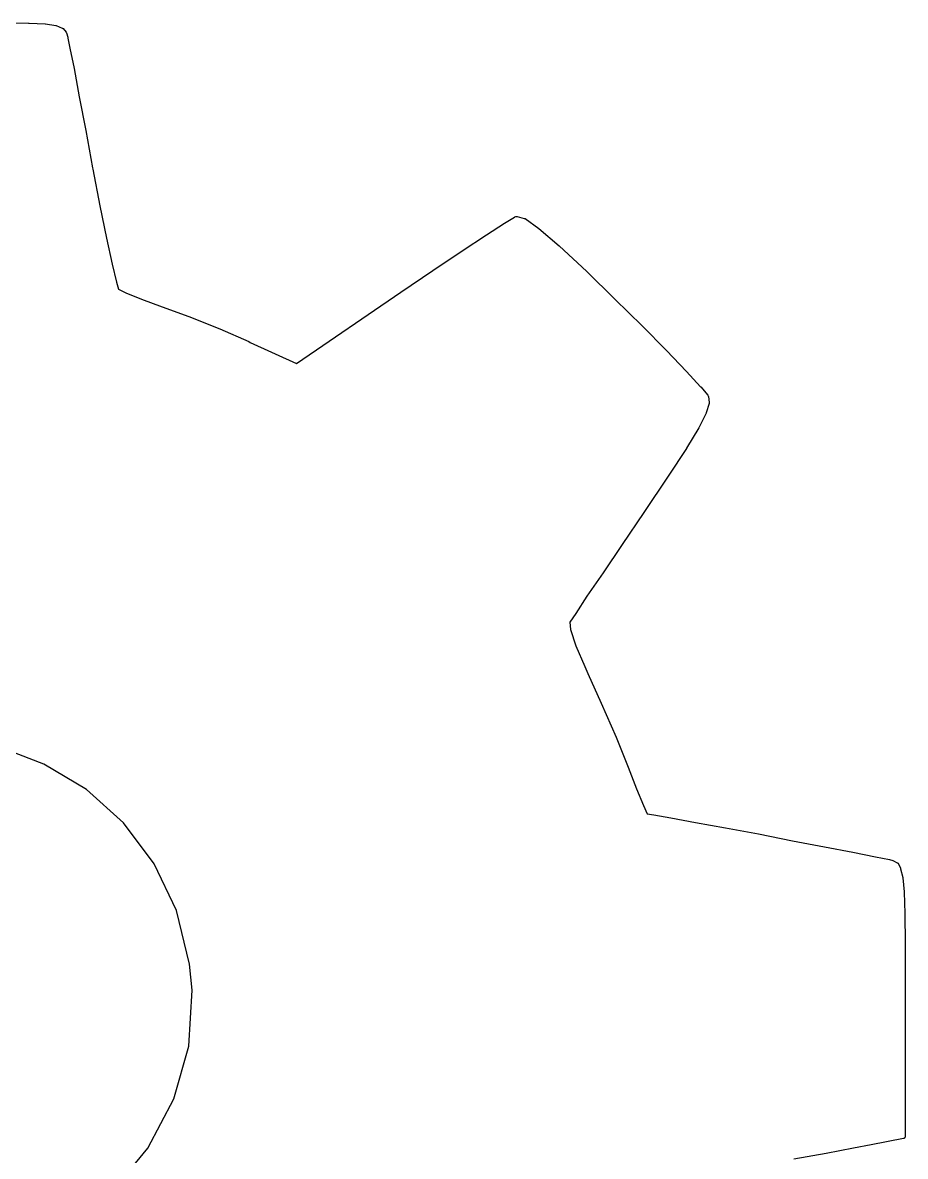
# Model space of a CAD drawing. Extents: x 122.8 to 186.2, y -119.4 to -70.3.
# Drawn here: x 183.105 to 185.178, y -109.374 to -106.712 of the extents above; entities that cross this region are included whole.
import ezdxf

# ---------------------------------------------------------------- set-up
doc = ezdxf.new("R2010")
doc.units = 0
doc.layers.add('BLACK', color=7, linetype='CONTINUOUS')

msp = doc.modelspace()

# ---------------------------------------------------------------- linework, layer by layer
at = {"layer": 'BLACK', "linetype": 'CONTINUOUS'}
for p, q in [((183.063, -106.712), (183.119, -106.713)), ((183.119, -106.713), (183.119, -106.713)), ((183.119, -106.713), (183.12, -106.713)), ((183.12, -106.713), (183.12, -106.713)), ((183.12, -106.713), (183.158, -106.715)), ((183.158, -106.715), (183.158, -106.715)), ((183.158, -106.715), (183.159, -106.715)), ((183.159, -106.715), (183.159, -106.715)), ((183.159, -106.715), (183.183, -106.719)), ((183.183, -106.719), (183.183, -106.719)), ((183.183, -106.719), (183.183, -106.719)), ((183.183, -106.719), (183.183, -106.719)), ((183.183, -106.719), (183.184, -106.719)), ((183.184, -106.719), (183.184, -106.719)), ((183.184, -106.719), (183.184, -106.719)), ((183.184, -106.719), (183.184, -106.719)), ((183.184, -106.719), (183.198, -106.725)), ((183.198, -106.725), (183.198, -106.725)), ((183.198, -106.725), (183.198, -106.725)), ((183.198, -106.725), (183.199, -106.725)), ((183.199, -106.725), (183.199, -106.725)), ((183.199, -106.725), (183.199, -106.725)), ((183.199, -106.725), (183.199, -106.725)), ((183.199, -106.725), (183.199, -106.726)), ((183.199, -106.726), (183.2, -106.726)), ((183.2, -106.726), (183.2, -106.726)), ((183.2, -106.726), (183.2, -106.726)), ((183.2, -106.726), (183.2, -106.726)), ((183.2, -106.726), (183.207, -106.734)), ((183.207, -106.734), (183.207, -106.734)), ((183.207, -106.734), (183.207, -106.734)), ((183.207, -106.734), (183.207, -106.735)), ((183.207, -106.735), (183.207, -106.735)), ((183.207, -106.735), (183.207, -106.735)), ((183.207, -106.735), (183.207, -106.735)), ((183.207, -106.735), (183.208, -106.736)), ((183.208, -106.736), (183.208, -106.736)), ((183.208, -106.736), (183.208, -106.736)), ((183.208, -106.736), (183.208, -106.736)), ((183.208, -106.736), (183.211, -106.746)), ((183.211, -106.746), (183.211, -106.746)), ((183.211, -106.746), (183.211, -106.746)), ((183.211, -106.746), (183.211, -106.746)), ((183.211, -106.746), (183.211, -106.748)), ((183.211, -106.748), (183.211, -106.748)), ((183.211, -106.748), (183.211, -106.748)), ((183.211, -106.748), (183.211, -106.748)), ((183.211, -106.748), (183.216, -106.772)), ((183.216, -106.772), (183.216, -106.772)), ((183.216, -106.772), (183.226, -106.82)), ((183.226, -106.82), (183.226, -106.82)), ((183.226, -106.82), (183.238, -106.886)), ((183.238, -106.886), (183.238, -106.886)), ((183.238, -106.886), (183.253, -106.965)), ((183.253, -106.965), (183.253, -106.965)), ((183.253, -106.965), (183.253, -106.965)), ((183.253, -106.965), (183.269, -107.053)), ((183.269, -107.053), (183.269, -107.053)), ((183.269, -107.053), (183.27, -107.056)), ((183.27, -107.056), (183.286, -107.142)), ((183.286, -107.142), (183.302, -107.218)), ((184.237, -107.183), (184.26, -107.169)), ((184.26, -107.169), (184.261, -107.168)), ((184.26, -107.169), (184.26, -107.169)), ((184.261, -107.168), (184.263, -107.167)), ((184.261, -107.168), (184.261, -107.168)), ((184.263, -107.167), (184.263, -107.167)), ((184.263, -107.167), (184.263, -107.167)), ((184.263, -107.167), (184.263, -107.167)), ((184.263, -107.167), (184.264, -107.167)), ((184.264, -107.167), (184.264, -107.167)), ((184.264, -107.167), (184.264, -107.167)), ((184.264, -107.167), (184.264, -107.167)), ((184.264, -107.167), (184.265, -107.167)), ((184.265, -107.167), (184.265, -107.167)), ((184.265, -107.167), (184.265, -107.167)), ((184.265, -107.167), (184.265, -107.167)), ((184.265, -107.167), (184.266, -107.167)), ((184.266, -107.167), (184.266, -107.167)), ((184.266, -107.167), (184.266, -107.167)), ((184.266, -107.167), (184.266, -107.167)), ((184.266, -107.167), (184.283, -107.172)), ((184.283, -107.172), (184.283, -107.172)), ((184.283, -107.172), (184.284, -107.172)), ((184.284, -107.172), (184.284, -107.172)), ((184.284, -107.172), (184.284, -107.172)), ((184.284, -107.172), (184.284, -107.172)), ((184.284, -107.172), (184.285, -107.172)), ((184.285, -107.172), (184.285, -107.172)), ((184.285, -107.172), (184.317, -107.195)), ((184.194, -107.21), (184.237, -107.183)), ((184.237, -107.183), (184.237, -107.183)), ((184.237, -107.183), (184.237, -107.183)), ((184.237, -107.183), (184.237, -107.183)), ((184.317, -107.195), (184.317, -107.195)), ((184.317, -107.195), (184.317, -107.195)), ((184.317, -107.195), (184.317, -107.195)), ((184.317, -107.195), (184.365, -107.236)), ((183.302, -107.218), (183.315, -107.279)), ((184.137, -107.248), (184.194, -107.21)), ((184.194, -107.21), (184.194, -107.21)), ((184.194, -107.21), (184.194, -107.21)), ((184.068, -107.294), (184.137, -107.248)), ((184.137, -107.248), (184.137, -107.248)), ((184.137, -107.248), (184.137, -107.248)), ((184.365, -107.236), (184.365, -107.236)), ((184.365, -107.236), (184.365, -107.236)), ((184.365, -107.236), (184.365, -107.236)), ((184.365, -107.236), (184.43, -107.296)), ((183.315, -107.279), (183.325, -107.321)), ((183.993, -107.345), (184.068, -107.294)), ((184.068, -107.294), (184.068, -107.294)), ((184.068, -107.294), (184.068, -107.294)), ((184.43, -107.296), (184.43, -107.296)), ((184.43, -107.296), (184.43, -107.296)), ((184.43, -107.296), (184.43, -107.296)), ((184.43, -107.296), (184.496, -107.361)), ((183.325, -107.321), (183.33, -107.338)), ((183.33, -107.338), (183.347, -107.346)), ((183.347, -107.346), (183.384, -107.361)), ((183.748, -107.512), (183.993, -107.345)), ((183.993, -107.345), (183.993, -107.345)), ((183.993, -107.345), (183.993, -107.345)), ((183.384, -107.361), (183.433, -107.379)), ((183.433, -107.379), (183.433, -107.379)), ((183.433, -107.379), (183.433, -107.379)), ((183.433, -107.379), (183.433, -107.379)), ((183.433, -107.379), (183.433, -107.379)), ((183.433, -107.379), (183.495, -107.402)), ((184.496, -107.361), (184.496, -107.361)), ((184.496, -107.361), (184.496, -107.361)), ((184.496, -107.361), (184.56, -107.424)), ((183.495, -107.402), (183.495, -107.402)), ((183.495, -107.402), (183.495, -107.402)), ((183.495, -107.402), (183.495, -107.402)), ((183.495, -107.402), (183.568, -107.431)), ((183.568, -107.431), (183.568, -107.431)), ((183.568, -107.431), (183.568, -107.431)), ((183.568, -107.431), (183.568, -107.431)), ((183.568, -107.431), (183.636, -107.461)), ((184.56, -107.424), (184.56, -107.424)), ((184.56, -107.424), (184.617, -107.482)), ((183.636, -107.461), (183.636, -107.461)), ((183.636, -107.461), (183.636, -107.461)), ((183.636, -107.461), (183.636, -107.461)), ((183.636, -107.461), (183.639, -107.463)), ((183.639, -107.463), (183.639, -107.463)), ((183.639, -107.463), (183.639, -107.463)), ((183.639, -107.463), (183.748, -107.512)), ((184.617, -107.482), (184.617, -107.482)), ((184.617, -107.482), (184.617, -107.482)), ((184.617, -107.482), (184.664, -107.531)), ((184.664, -107.531), (184.664, -107.531)), ((184.664, -107.531), (184.664, -107.531)), ((184.664, -107.531), (184.664, -107.531)), ((184.664, -107.531), (184.697, -107.567)), ((184.697, -107.567), (184.697, -107.567)), ((184.697, -107.567), (184.697, -107.567)), ((184.697, -107.567), (184.698, -107.567)), ((184.698, -107.567), (184.714, -107.587)), ((184.714, -107.587), (184.714, -107.587)), ((184.714, -107.587), (184.714, -107.587)), ((184.714, -107.587), (184.714, -107.587)), ((184.714, -107.587), (184.715, -107.588)), ((184.715, -107.588), (184.715, -107.588)), ((184.715, -107.588), (184.715, -107.589)), ((184.715, -107.589), (184.716, -107.59)), ((184.716, -107.59), (184.716, -107.59)), ((184.716, -107.59), (184.716, -107.59)), ((184.716, -107.59), (184.717, -107.604)), ((184.717, -107.606), (184.71, -107.628)), ((184.717, -107.604), (184.717, -107.604)), ((184.717, -107.604), (184.717, -107.604)), ((184.717, -107.604), (184.717, -107.604)), ((184.717, -107.604), (184.717, -107.605)), ((184.717, -107.605), (184.717, -107.605)), ((184.717, -107.605), (184.717, -107.605)), ((184.717, -107.605), (184.717, -107.605)), ((184.717, -107.605), (184.717, -107.606)), ((184.717, -107.606), (184.717, -107.606)), ((184.717, -107.606), (184.717, -107.606)), ((184.717, -107.606), (184.717, -107.606)), ((184.71, -107.629), (184.693, -107.663)), ((184.71, -107.628), (184.71, -107.628)), ((184.71, -107.628), (184.71, -107.629)), ((184.71, -107.629), (184.71, -107.629)), ((184.693, -107.663), (184.664, -107.711)), ((184.693, -107.663), (184.693, -107.663)), ((184.693, -107.663), (184.693, -107.663)), ((184.693, -107.663), (184.693, -107.663)), ((184.664, -107.712), (184.621, -107.777)), ((184.664, -107.711), (184.664, -107.711)), ((184.664, -107.711), (184.664, -107.711)), ((184.664, -107.711), (184.664, -107.712)), ((184.621, -107.777), (184.564, -107.862)), ((184.621, -107.777), (184.621, -107.777)), ((184.621, -107.777), (184.621, -107.777)), ((184.621, -107.777), (184.621, -107.777)), ((184.564, -107.862), (184.513, -107.937)), ((184.564, -107.862), (184.564, -107.862)), ((184.564, -107.862), (184.564, -107.862)), ((184.513, -107.937), (184.468, -108.004)), ((184.468, -108.004), (184.43, -108.059)), ((184.468, -108.004), (184.468, -108.004)), ((184.43, -108.059), (184.404, -108.099)), ((184.404, -108.099), (184.39, -108.12)), ((184.39, -108.12), (184.392, -108.137)), ((184.392, -108.137), (184.404, -108.175)), ((184.404, -108.175), (184.425, -108.224)), ((184.425, -108.224), (184.432, -108.24)), ((184.432, -108.24), (184.432, -108.24)), ((184.432, -108.24), (184.432, -108.24)), ((184.432, -108.24), (184.464, -108.31)), ((184.464, -108.31), (184.464, -108.31)), ((184.464, -108.31), (184.464, -108.31)), ((184.464, -108.31), (184.464, -108.31)), ((184.464, -108.31), (184.499, -108.39)), ((184.499, -108.39), (184.499, -108.39)), ((184.499, -108.39), (184.499, -108.39)), ((184.499, -108.39), (184.499, -108.39)), ((184.499, -108.39), (184.527, -108.46)), ((183.155, -108.453), (183.047, -108.412)), ((183.255, -108.513), (183.155, -108.453)), ((184.527, -108.46), (184.527, -108.46)), ((184.527, -108.46), (184.527, -108.46)), ((184.527, -108.46), (184.547, -108.511)), ((183.342, -108.591), (183.255, -108.513)), ((184.547, -108.511), (184.563, -108.55)), ((184.563, -108.55), (184.572, -108.57)), ((184.572, -108.57), (184.587, -108.572)), ((184.587, -108.572), (184.587, -108.572)), ((184.587, -108.572), (184.587, -108.572)), ((184.587, -108.572), (184.587, -108.572)), ((184.587, -108.572), (184.627, -108.579)), ((184.627, -108.579), (184.627, -108.579)), ((184.627, -108.579), (184.627, -108.579)), ((184.627, -108.579), (184.627, -108.579)), ((184.627, -108.579), (184.627, -108.579)), ((184.627, -108.579), (184.627, -108.579)), ((184.627, -108.579), (184.685, -108.59)), ((183.414, -108.687), (183.342, -108.591)), ((184.685, -108.59), (184.685, -108.59)), ((184.685, -108.59), (184.756, -108.603)), ((184.756, -108.603), (184.756, -108.603)), ((184.756, -108.603), (184.756, -108.603)), ((184.756, -108.603), (184.833, -108.617)), ((184.833, -108.617), (184.833, -108.617)), ((184.833, -108.617), (184.833, -108.617)), ((184.833, -108.617), (184.913, -108.633)), ((184.913, -108.633), (184.913, -108.633)), ((184.913, -108.633), (184.913, -108.633)), ((184.913, -108.633), (184.988, -108.647)), ((184.988, -108.647), (184.988, -108.647)), ((184.988, -108.647), (184.988, -108.647)), ((184.988, -108.647), (185.055, -108.66)), ((185.055, -108.66), (185.055, -108.66)), ((185.055, -108.66), (185.055, -108.66)), ((185.055, -108.66), (185.108, -108.671)), ((183.466, -108.797), (183.414, -108.687)), ((185.108, -108.671), (185.108, -108.671)), ((185.108, -108.671), (185.108, -108.671)), ((185.108, -108.671), (185.141, -108.677)), ((185.141, -108.677), (185.141, -108.677)), ((185.141, -108.677), (185.141, -108.677)), ((185.141, -108.677), (185.141, -108.677)), ((185.141, -108.677), (185.149, -108.679)), ((185.149, -108.679), (185.149, -108.679)), ((185.149, -108.679), (185.149, -108.679)), ((185.149, -108.679), (185.149, -108.679)), ((185.149, -108.679), (185.15, -108.68)), ((185.15, -108.68), (185.15, -108.68)), ((185.15, -108.68), (185.15, -108.68)), ((185.15, -108.68), (185.15, -108.68)), ((185.15, -108.68), (185.159, -108.685)), ((185.159, -108.685), (185.159, -108.685)), ((185.159, -108.685), (185.159, -108.685)), ((185.159, -108.685), (185.159, -108.685)), ((185.159, -108.685), (185.159, -108.685)), ((185.159, -108.685), (185.16, -108.685)), ((185.16, -108.685), (185.16, -108.685)), ((185.16, -108.685), (185.16, -108.686)), ((185.16, -108.686), (185.16, -108.686)), ((185.16, -108.686), (185.16, -108.686)), ((185.16, -108.686), (185.16, -108.686)), ((185.16, -108.686), (185.161, -108.686)), ((185.161, -108.686), (185.167, -108.697)), ((185.167, -108.697), (185.167, -108.697)), ((185.167, -108.697), (185.167, -108.697)), ((185.167, -108.697), (185.167, -108.698)), ((185.167, -108.698), (185.167, -108.698)), ((185.167, -108.698), (185.167, -108.698)), ((185.167, -108.698), (185.167, -108.698)), ((185.167, -108.698), (185.167, -108.699)), ((185.167, -108.699), (185.172, -108.719)), ((185.172, -108.719), (185.172, -108.719)), ((185.172, -108.719), (185.172, -108.719)), ((185.172, -108.719), (185.172, -108.72)), ((185.172, -108.72), (185.175, -108.753)), ((185.175, -108.753), (185.175, -108.753)), ((185.175, -108.753), (185.175, -108.753)), ((185.175, -108.753), (185.175, -108.754)), ((185.175, -108.754), (185.177, -108.804)), ((183.497, -108.923), (183.466, -108.797)), ((185.177, -108.804), (185.177, -108.804)), ((185.177, -108.804), (185.177, -108.804)), ((185.177, -108.804), (185.177, -108.804)), ((185.177, -108.804), (185.178, -108.875)), ((185.178, -108.875), (185.178, -108.875)), ((185.178, -108.875), (185.178, -108.97)), ((183.503, -108.984), (183.497, -108.923)), ((185.178, -108.97), (185.178, -108.97)), ((185.178, -108.97), (185.178, -109.009)), ((183.495, -109.115), (183.503, -108.984)), ((185.178, -109.009), (185.178, -109.327)), ((183.46, -109.239), (183.495, -109.115)), ((183.399, -109.355), (183.46, -109.239)), ((185.178, -109.327), (185.178, -109.327)), ((185.178, -109.327), (185.178, -109.328)), ((185.178, -109.328), (185.178, -109.328)), ((185.178, -109.328), (185.178, -109.328)), ((185.178, -109.328), (185.178, -109.328)), ((185.178, -109.328), (185.178, -109.329)), ((185.098, -109.347), (185.056, -109.355)), ((185.174, -109.332), (185.098, -109.347)), ((185.098, -109.347), (185.098, -109.347)), ((185.098, -109.347), (185.098, -109.347)), ((185.175, -109.332), (185.174, -109.332)), ((185.176, -109.331), (185.175, -109.331)), ((185.175, -109.331), (185.175, -109.331)), ((185.175, -109.331), (185.175, -109.331)), ((185.175, -109.331), (185.175, -109.332)), ((185.177, -109.33), (185.176, -109.331)), ((185.176, -109.331), (185.176, -109.331)), ((185.176, -109.331), (185.176, -109.331)), ((185.176, -109.331), (185.176, -109.331)), ((185.176, -109.331), (185.176, -109.331)), ((185.178, -109.329), (185.177, -109.33)), ((185.177, -109.33), (185.177, -109.33)), ((185.177, -109.33), (185.177, -109.33)), ((185.177, -109.33), (185.177, -109.33)), ((185.177, -109.33), (185.177, -109.33)), ((185.177, -109.33), (185.177, -109.33)), ((185.177, -109.33), (185.177, -109.33)), ((185.178, -109.329), (185.178, -109.329)), ((185.178, -109.329), (185.178, -109.329)), ((185.178, -109.329), (185.178, -109.329)), ((183.313, -109.459), (183.399, -109.355)), ((184.992, -109.367), (184.916, -109.381)), ((185.056, -109.355), (184.992, -109.367)), ((184.992, -109.367), (184.992, -109.367)), ((184.992, -109.367), (184.992, -109.367)), ((185.056, -109.355), (185.056, -109.355))]:
    msp.add_line(p, q, dxfattribs=at)

doc.saveas('drawing.dxf')
